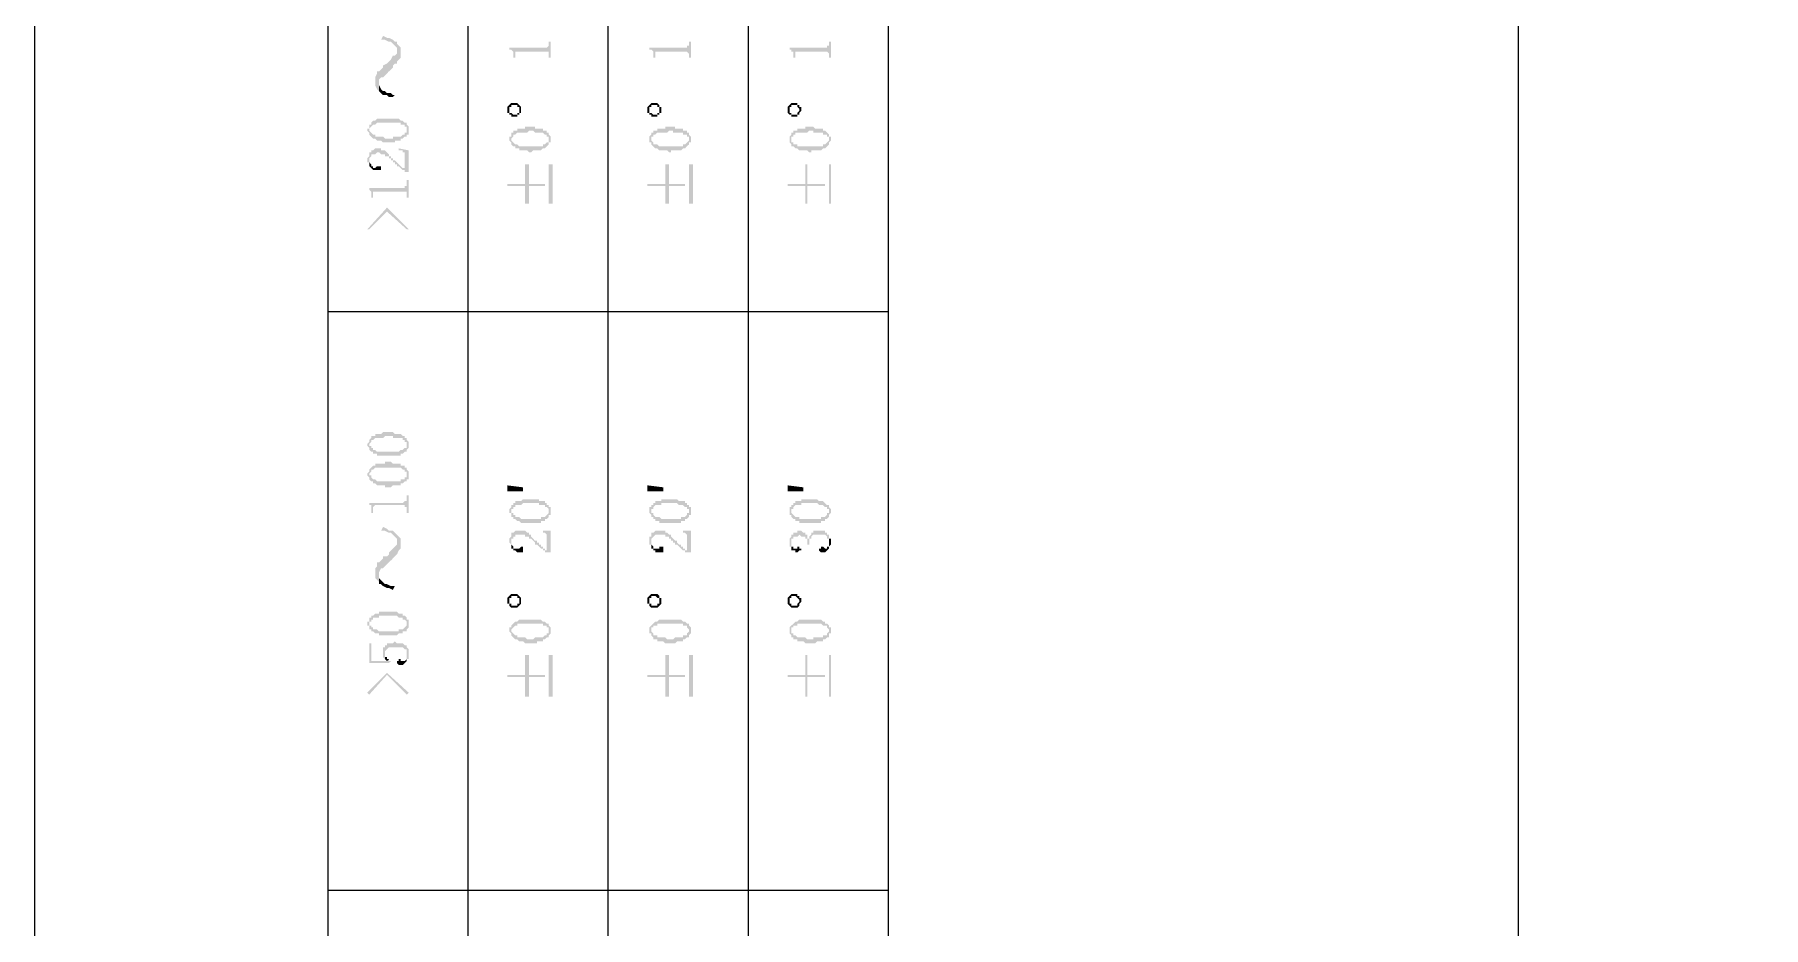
# Model space of a CAD drawing. Header units: millimetres. Extents: x 7018 to 13530, y 4187 to 5692.
# Drawn here: x 9367.76 to 9407.31, y 4781.59 to 4802 of the extents above; entities that cross this region are included whole.
import ezdxf

# ---------------------------------------------------------------- set-up
doc = ezdxf.new("R2010")
doc.units = ezdxf.units.MM

msp = doc.modelspace()

# ---------------------------------------------------------------- hatches: boundary and pattern name
at = {"transparency": 33554559}
for points in [[(9375.688, 4801.88), (9375.778, 4801.88), (9375.868, 4801.835), (9375.914, 4801.835), (9375.959, 4801.79), (9375.959, 4801.79), (9376.004, 4801.744), (9376.049, 4801.699), (9376.049, 4801.338), (9376.049, 4801.383), (9376.094, 4801.428), (9376.139, 4801.474), (9376.139, 4801.699), (9376.094, 4801.744), (9376.049, 4801.79), (9376.049, 4801.835), (9376.004, 4801.835), (9375.959, 4801.88), (9375.868, 4801.925), (9375.823, 4801.925), (9375.733, 4801.97)], [(9378.621, 4801.699), (9378.621, 4801.654), (9378.667, 4801.654), (9378.712, 4801.609), (9378.712, 4801.564), (9378.712, 4801.474), (9378.757, 4801.474), (9378.757, 4801.564), (9378.757, 4801.609), (9379.524, 4801.609), (9379.524, 4801.564), (9379.524, 4801.474), (9379.569, 4801.474), (9379.569, 4801.835), (9379.524, 4801.835), (9379.524, 4801.79), (9379.524, 4801.744), (9379.524, 4801.744), (9379.479, 4801.699), (9379.434, 4801.699)], [(9381.826, 4801.699), (9381.826, 4801.654), (9381.871, 4801.654), (9381.916, 4801.609), (9381.916, 4801.564), (9381.916, 4801.474), (9381.961, 4801.474), (9381.961, 4801.564), (9381.961, 4801.609), (9382.683, 4801.609), (9382.729, 4801.564), (9382.729, 4801.474), (9382.774, 4801.474), (9382.774, 4801.835), (9382.729, 4801.835), (9382.729, 4801.79), (9382.729, 4801.744), (9382.683, 4801.744), (9382.683, 4801.699), (9382.638, 4801.699)], [(9385.03, 4801.699), (9385.03, 4801.654), (9385.075, 4801.654), (9385.075, 4801.609), (9385.121, 4801.609), (9385.121, 4801.564), (9385.121, 4801.474), (9385.166, 4801.474), (9385.166, 4801.564), (9385.166, 4801.609), (9385.888, 4801.609), (9385.933, 4801.564), (9385.933, 4801.474), (9385.978, 4801.474), (9385.978, 4801.835), (9385.933, 4801.835), (9385.933, 4801.79), (9385.933, 4801.744), (9385.888, 4801.744), (9385.888, 4801.699), (9385.843, 4801.699)], [(9375.553, 4800.932), (9375.553, 4800.842), (9375.598, 4800.751), (9375.643, 4800.706), (9375.643, 4800.887), (9375.643, 4800.977), (9375.688, 4801.022), (9375.733, 4801.022), (9375.778, 4801.067), (9375.823, 4801.113), (9375.868, 4801.158), (9375.914, 4801.203), (9375.959, 4801.248), (9375.959, 4801.293), (9376.004, 4801.338), (9376.049, 4801.338), (9376.049, 4801.609), (9376.049, 4801.564), (9376.004, 4801.519), (9375.959, 4801.519), (9375.914, 4801.428), (9375.868, 4801.383), (9375.868, 4801.383), (9375.823, 4801.338), (9375.733, 4801.293), (9375.733, 4801.248), (9375.688, 4801.203), (9375.643, 4801.158), (9375.598, 4801.158), (9375.598, 4801.113), (9375.553, 4801.022), (9375.553, 4800.977)], [(9375.643, 4800.706), (9375.643, 4800.706), (9375.688, 4800.661), (9375.733, 4800.616), (9375.823, 4800.616), (9375.868, 4800.571), (9375.959, 4800.571), (9376.004, 4800.616), (9375.959, 4800.616), (9375.914, 4800.661), (9375.823, 4800.661), (9375.778, 4800.706), (9375.733, 4800.706), (9375.688, 4800.751), (9375.643, 4800.842), (9375.643, 4800.887)], [(9378.576, 4800.3), (9378.576, 4800.255), (9378.576, 4800.21), (9378.621, 4800.21), (9378.621, 4800.165), (9378.621, 4800.3), (9378.621, 4800.345), (9378.667, 4800.345), (9378.667, 4800.39), (9378.802, 4800.39), (9378.802, 4800.345), (9378.847, 4800.345), (9378.847, 4800.3), (9378.847, 4800.165), (9378.847, 4800.21), (9378.892, 4800.21), (9378.892, 4800.255), (9378.892, 4800.3), (9378.892, 4800.345), (9378.892, 4800.345), (9378.847, 4800.39), (9378.847, 4800.39), (9378.802, 4800.436), (9378.667, 4800.436), (9378.621, 4800.39), (9378.621, 4800.39), (9378.576, 4800.345)], [(9378.621, 4800.165), (9378.667, 4800.165), (9378.667, 4800.12), (9378.802, 4800.12), (9378.802, 4800.165), (9378.847, 4800.165), (9378.847, 4800.3), (9378.847, 4800.255), (9378.847, 4800.21), (9378.802, 4800.21), (9378.802, 4800.165), (9378.712, 4800.165), (9378.667, 4800.21), (9378.621, 4800.21), (9378.621, 4800.3), (9378.621, 4800.3)], [(9381.781, 4800.3), (9381.781, 4800.255), (9381.781, 4800.21), (9381.826, 4800.21), (9381.826, 4800.165), (9381.826, 4800.3), (9381.826, 4800.345), (9381.871, 4800.345), (9381.871, 4800.39), (9382.006, 4800.39), (9382.006, 4800.345), (9382.052, 4800.345), (9382.052, 4800.3), (9382.052, 4800.165), (9382.052, 4800.21), (9382.097, 4800.21), (9382.097, 4800.255), (9382.097, 4800.3), (9382.097, 4800.345), (9382.052, 4800.345), (9382.052, 4800.39), (9382.052, 4800.39), (9382.006, 4800.436), (9381.871, 4800.436), (9381.826, 4800.39), (9381.826, 4800.39), (9381.781, 4800.345)], [(9381.826, 4800.165), (9381.871, 4800.165), (9381.871, 4800.12), (9382.006, 4800.12), (9382.006, 4800.165), (9382.052, 4800.165), (9382.052, 4800.3), (9382.052, 4800.255), (9382.052, 4800.21), (9382.006, 4800.21), (9382.006, 4800.165), (9381.916, 4800.165), (9381.871, 4800.21), (9381.826, 4800.21), (9381.826, 4800.3), (9381.826, 4800.3)], [(9384.985, 4800.3), (9384.985, 4800.255), (9384.985, 4800.21), (9384.985, 4800.21), (9385.03, 4800.165), (9385.03, 4800.3), (9385.03, 4800.345), (9385.075, 4800.345), (9385.075, 4800.39), (9385.211, 4800.39), (9385.211, 4800.345), (9385.211, 4800.345), (9385.256, 4800.3), (9385.256, 4800.165), (9385.256, 4800.21), (9385.256, 4800.21), (9385.301, 4800.255), (9385.301, 4800.3), (9385.301, 4800.345), (9385.256, 4800.345), (9385.256, 4800.39), (9385.211, 4800.39), (9385.211, 4800.436), (9385.075, 4800.436), (9385.03, 4800.39), (9385.03, 4800.39), (9384.985, 4800.345)], [(9385.03, 4800.165), (9385.075, 4800.165), (9385.075, 4800.12), (9385.211, 4800.12), (9385.211, 4800.165), (9385.256, 4800.165), (9385.256, 4800.3), (9385.256, 4800.255), (9385.256, 4800.255), (9385.211, 4800.21), (9385.211, 4800.165), (9385.075, 4800.165), (9385.075, 4800.21), (9385.03, 4800.21), (9385.03, 4800.3), (9385.03, 4800.3)], [(9375.372, 4799.804), (9375.372, 4799.804), (9375.417, 4799.759), (9375.417, 4799.713), (9375.417, 4799.849), (9375.417, 4799.849), (9375.462, 4799.894), (9375.462, 4799.894), (9375.507, 4799.939), (9375.553, 4799.939), (9375.598, 4799.984), (9376.139, 4799.984), (9376.139, 4799.939), (9376.229, 4799.939), (9376.229, 4799.894), (9376.275, 4799.894), (9376.275, 4799.849), (9376.275, 4799.804), (9376.275, 4799.984), (9376.229, 4799.984), (9376.184, 4800.029), (9376.139, 4800.029), (9376.094, 4800.074), (9375.598, 4800.074), (9375.553, 4800.029), (9375.507, 4800.029), (9375.462, 4799.984), (9375.462, 4799.939), (9375.417, 4799.939), (9375.417, 4799.849), (9375.372, 4799.849)], [(9375.417, 4799.713), (9375.462, 4799.668), (9375.462, 4799.668), (9375.507, 4799.623), (9375.553, 4799.623), (9375.598, 4799.578), (9375.688, 4799.578), (9375.733, 4799.533), (9376.004, 4799.533), (9376.004, 4799.578), (9376.139, 4799.578), (9376.139, 4799.623), (9376.184, 4799.623), (9376.229, 4799.668), (9376.275, 4799.668), (9376.275, 4799.713), (9376.32, 4799.713), (9376.32, 4799.759), (9376.32, 4799.804), (9376.32, 4799.849), (9376.32, 4799.894), (9376.32, 4799.894), (9376.275, 4799.939), (9376.275, 4799.804), (9376.275, 4799.759), (9376.229, 4799.759), (9376.229, 4799.713), (9376.184, 4799.713), (9376.139, 4799.668), (9375.959, 4799.668), (9375.959, 4799.623), (9375.778, 4799.623), (9375.733, 4799.668), (9375.553, 4799.668), (9375.553, 4799.713), (9375.507, 4799.713), (9375.462, 4799.759), (9375.462, 4799.759), (9375.417, 4799.804), (9375.417, 4799.804)], [(9378.621, 4799.623), (9378.621, 4799.578), (9378.621, 4799.578), (9378.667, 4799.533), (9378.667, 4799.488), (9378.667, 4799.623), (9378.667, 4799.623), (9378.712, 4799.668), (9378.712, 4799.713), (9378.757, 4799.713), (9378.802, 4799.759), (9379.028, 4799.759), (9379.073, 4799.804), (9379.163, 4799.804), (9379.208, 4799.759), (9379.389, 4799.759), (9379.434, 4799.713), (9379.479, 4799.713), (9379.479, 4799.668), (9379.524, 4799.668), (9379.524, 4799.623), (9379.524, 4799.759), (9379.479, 4799.759), (9379.479, 4799.804), (9379.389, 4799.804), (9379.389, 4799.849), (9379.208, 4799.849), (9379.208, 4799.894), (9378.983, 4799.894), (9378.983, 4799.849), (9378.802, 4799.849), (9378.802, 4799.804), (9378.712, 4799.804), (9378.712, 4799.759), (9378.667, 4799.759), (9378.667, 4799.713), (9378.667, 4799.668), (9378.621, 4799.668)], [(9381.826, 4799.623), (9381.826, 4799.578), (9381.826, 4799.533), (9381.871, 4799.533), (9381.871, 4799.488), (9381.871, 4799.623), (9381.871, 4799.668), (9381.916, 4799.668), (9381.916, 4799.713), (9381.961, 4799.713), (9382.006, 4799.759), (9382.232, 4799.759), (9382.277, 4799.804), (9382.367, 4799.804), (9382.367, 4799.759), (9382.593, 4799.759), (9382.593, 4799.713), (9382.683, 4799.713), (9382.683, 4799.668), (9382.729, 4799.668), (9382.729, 4799.623), (9382.729, 4799.759), (9382.683, 4799.759), (9382.683, 4799.804), (9382.593, 4799.804), (9382.593, 4799.849), (9382.413, 4799.849), (9382.413, 4799.894), (9382.187, 4799.894), (9382.187, 4799.849), (9382.006, 4799.849), (9382.006, 4799.804), (9381.916, 4799.804), (9381.916, 4799.759), (9381.871, 4799.759), (9381.871, 4799.713), (9381.871, 4799.713), (9381.826, 4799.668)], [(9385.03, 4799.623), (9385.03, 4799.578), (9385.03, 4799.533), (9385.03, 4799.533), (9385.075, 4799.488), (9385.075, 4799.623), (9385.075, 4799.668), (9385.121, 4799.668), (9385.121, 4799.713), (9385.166, 4799.713), (9385.166, 4799.759), (9385.436, 4799.759), (9385.482, 4799.804), (9385.572, 4799.804), (9385.572, 4799.759), (9385.798, 4799.759), (9385.798, 4799.713), (9385.888, 4799.713), (9385.888, 4799.668), (9385.933, 4799.668), (9385.933, 4799.623), (9385.933, 4799.713), (9385.888, 4799.759), (9385.888, 4799.759), (9385.843, 4799.804), (9385.798, 4799.804), (9385.798, 4799.849), (9385.617, 4799.849), (9385.572, 4799.894), (9385.391, 4799.894), (9385.391, 4799.849), (9385.211, 4799.849), (9385.211, 4799.804), (9385.121, 4799.804), (9385.121, 4799.759), (9385.075, 4799.759), (9385.075, 4799.713), (9385.075, 4799.713), (9385.03, 4799.668)], [(9375.372, 4799.127), (9375.372, 4799.082), (9375.417, 4799.082), (9375.417, 4798.991), (9375.417, 4799.127), (9375.417, 4799.172), (9375.417, 4799.172), (9375.462, 4799.217), (9375.462, 4799.262), (9375.553, 4799.262), (9375.598, 4799.307), (9375.643, 4799.307), (9375.688, 4799.262), (9375.778, 4799.262), (9375.778, 4799.217), (9375.868, 4799.217), (9375.868, 4799.172), (9375.914, 4799.172), (9375.914, 4799.127), (9375.959, 4799.127), (9375.959, 4799.082), (9376.004, 4799.082), (9376.004, 4799.036), (9376.049, 4799.036), (9376.049, 4798.991), (9376.094, 4798.991), (9376.139, 4798.946), (9376.139, 4798.946), (9376.184, 4798.901), (9376.229, 4798.901), (9376.229, 4798.856), (9376.229, 4798.946), (9376.184, 4798.946), (9376.139, 4798.991), (9376.139, 4798.991), (9376.094, 4799.036), (9376.094, 4799.036), (9376.049, 4799.082), (9376.049, 4799.082), (9376.004, 4799.127), (9375.959, 4799.127), (9375.959, 4799.172), (9375.914, 4799.172), (9375.914, 4799.217), (9375.868, 4799.217), (9375.868, 4799.262), (9375.868, 4799.262), (9375.823, 4799.307), (9375.823, 4799.307), (9375.778, 4799.352), (9375.688, 4799.352), (9375.688, 4799.397), (9375.553, 4799.397), (9375.507, 4799.352), (9375.462, 4799.352), (9375.462, 4799.307), (9375.417, 4799.307), (9375.417, 4799.262), (9375.417, 4799.217), (9375.417, 4799.217), (9375.372, 4799.172)], [(9376.094, 4799.397), (9376.094, 4799.352), (9376.184, 4799.352), (9376.184, 4799.307), (9376.229, 4799.307), (9376.229, 4799.262), (9376.229, 4798.856), (9376.32, 4798.856), (9376.32, 4799.352)], [(9378.667, 4799.488), (9378.712, 4799.443), (9378.757, 4799.443), (9378.757, 4799.397), (9378.847, 4799.397), (9378.847, 4799.352), (9379.028, 4799.352), (9379.073, 4799.307), (9379.118, 4799.307), (9379.163, 4799.352), (9379.344, 4799.352), (9379.389, 4799.397), (9379.434, 4799.397), (9379.479, 4799.443), (9379.479, 4799.443), (9379.524, 4799.488), (9379.524, 4799.533), (9379.569, 4799.533), (9379.569, 4799.578), (9379.569, 4799.623), (9379.569, 4799.668), (9379.569, 4799.668), (9379.524, 4799.713), (9379.524, 4799.578), (9379.524, 4799.533), (9379.479, 4799.533), (9379.434, 4799.488), (9379.389, 4799.488), (9379.389, 4799.443), (9378.847, 4799.443), (9378.802, 4799.488), (9378.757, 4799.488), (9378.712, 4799.533), (9378.712, 4799.533), (9378.667, 4799.578), (9378.667, 4799.623)], [(9381.871, 4799.488), (9381.916, 4799.443), (9381.916, 4799.443), (9381.961, 4799.397), (9382.006, 4799.397), (9382.052, 4799.352), (9382.232, 4799.352), (9382.277, 4799.307), (9382.322, 4799.307), (9382.322, 4799.352), (9382.548, 4799.352), (9382.593, 4799.397), (9382.638, 4799.397), (9382.683, 4799.443), (9382.683, 4799.443), (9382.729, 4799.488), (9382.729, 4799.533), (9382.774, 4799.533), (9382.774, 4799.578), (9382.774, 4799.623), (9382.774, 4799.668), (9382.774, 4799.668), (9382.729, 4799.713), (9382.729, 4799.578), (9382.729, 4799.578), (9382.683, 4799.533), (9382.683, 4799.533), (9382.638, 4799.488), (9382.593, 4799.488), (9382.593, 4799.443), (9382.052, 4799.443), (9382.006, 4799.488), (9381.916, 4799.488), (9381.916, 4799.533), (9381.916, 4799.533), (9381.871, 4799.578), (9381.871, 4799.623)], [(9385.075, 4799.488), (9385.075, 4799.443), (9385.121, 4799.443), (9385.166, 4799.397), (9385.211, 4799.397), (9385.256, 4799.352), (9385.436, 4799.352), (9385.482, 4799.307), (9385.527, 4799.307), (9385.527, 4799.352), (9385.752, 4799.352), (9385.798, 4799.397), (9385.843, 4799.397), (9385.888, 4799.443), (9385.888, 4799.443), (9385.933, 4799.488), (9385.933, 4799.533), (9385.933, 4799.533), (9385.978, 4799.578), (9385.978, 4799.623), (9385.978, 4799.668), (9385.933, 4799.668), (9385.933, 4799.713), (9385.933, 4799.578), (9385.933, 4799.578), (9385.888, 4799.533), (9385.888, 4799.533), (9385.843, 4799.488), (9385.798, 4799.488), (9385.798, 4799.443), (9385.211, 4799.443), (9385.211, 4799.488), (9385.121, 4799.488), (9385.121, 4799.533), (9385.075, 4799.533), (9385.075, 4799.578), (9385.075, 4799.623)], [(9375.417, 4798.991), (9375.417, 4798.991), (9375.462, 4798.946), (9375.462, 4798.946), (9375.507, 4798.901), (9375.688, 4798.901), (9375.688, 4798.991), (9375.598, 4798.991), (9375.553, 4798.946), (9375.507, 4798.946), (9375.507, 4798.991), (9375.462, 4798.991), (9375.462, 4799.036), (9375.462, 4799.036), (9375.417, 4799.082), (9375.417, 4799.127)], [(9378.576, 4798.585), (9378.576, 4798.54), (9378.983, 4798.54), (9378.983, 4798.134), (9379.073, 4798.134), (9379.073, 4798.54), (9379.434, 4798.54), (9379.434, 4798.585), (9379.073, 4798.585), (9379.073, 4799.036), (9378.983, 4799.036), (9378.983, 4798.585)], [(9379.614, 4798.134), (9379.614, 4799.036), (9379.524, 4799.036), (9379.524, 4798.134)], [(9381.781, 4798.585), (9381.781, 4798.54), (9382.187, 4798.54), (9382.187, 4798.134), (9382.277, 4798.134), (9382.277, 4798.54), (9382.638, 4798.54), (9382.638, 4798.585), (9382.277, 4798.585), (9382.277, 4799.036), (9382.187, 4799.036), (9382.187, 4798.585)], [(9382.819, 4798.134), (9382.819, 4799.036), (9382.729, 4799.036), (9382.729, 4798.134)], [(9384.985, 4798.585), (9384.985, 4798.54), (9385.391, 4798.54), (9385.391, 4798.134), (9385.436, 4798.134), (9385.436, 4798.54), (9385.843, 4798.54), (9385.843, 4798.585), (9385.436, 4798.585), (9385.436, 4799.036), (9385.391, 4799.036), (9385.391, 4798.585)], [(9385.978, 4798.134), (9385.978, 4799.036), (9385.933, 4799.036), (9385.933, 4798.134)], [(9375.372, 4798.495), (9375.417, 4798.495), (9375.417, 4798.45), (9375.417, 4798.45), (9375.462, 4798.405), (9375.462, 4798.359), (9375.462, 4798.269), (9375.507, 4798.269), (9375.507, 4798.405), (9376.275, 4798.405), (9376.275, 4798.359), (9376.275, 4798.269), (9376.32, 4798.269), (9376.32, 4798.675), (9376.275, 4798.675), (9376.275, 4798.585), (9376.275, 4798.54), (9376.229, 4798.54), (9376.229, 4798.495), (9376.184, 4798.495)], [(9375.372, 4797.547), (9375.417, 4797.547), (9375.823, 4797.953), (9376.275, 4797.547), (9376.32, 4797.547), (9375.823, 4798.044)], [(9375.372, 4792.642), (9375.372, 4792.597), (9375.372, 4792.597), (9375.417, 4792.552), (9375.417, 4792.506), (9375.417, 4792.642), (9375.417, 4792.642), (9375.462, 4792.687), (9375.462, 4792.732), (9375.507, 4792.732), (9375.553, 4792.777), (9375.733, 4792.777), (9375.778, 4792.822), (9375.959, 4792.822), (9375.959, 4792.777), (9376.184, 4792.777), (9376.184, 4792.732), (9376.229, 4792.732), (9376.229, 4792.687), (9376.275, 4792.687), (9376.275, 4792.642), (9376.275, 4792.777), (9376.229, 4792.777), (9376.229, 4792.822), (9376.184, 4792.822), (9376.139, 4792.868), (9376.004, 4792.868), (9375.959, 4792.913), (9375.733, 4792.913), (9375.688, 4792.868), (9375.553, 4792.868), (9375.553, 4792.822), (9375.462, 4792.822), (9375.462, 4792.777), (9375.462, 4792.777), (9375.417, 4792.732), (9375.417, 4792.687), (9375.417, 4792.687)], [(9375.417, 4792.506), (9375.462, 4792.461), (9375.507, 4792.461), (9375.507, 4792.416), (9375.598, 4792.416), (9375.598, 4792.371), (9376.139, 4792.371), (9376.139, 4792.416), (9376.184, 4792.416), (9376.229, 4792.461), (9376.275, 4792.461), (9376.275, 4792.506), (9376.275, 4792.506), (9376.32, 4792.552), (9376.32, 4792.597), (9376.32, 4792.642), (9376.32, 4792.687), (9376.32, 4792.687), (9376.275, 4792.732), (9376.275, 4792.597), (9376.275, 4792.552), (9376.229, 4792.552), (9376.184, 4792.506), (9376.139, 4792.506), (9376.094, 4792.461), (9375.598, 4792.461), (9375.553, 4792.506), (9375.507, 4792.506), (9375.507, 4792.552), (9375.462, 4792.552), (9375.462, 4792.597), (9375.417, 4792.597), (9375.417, 4792.642)], [(9375.372, 4791.965), (9375.372, 4791.92), (9375.372, 4791.92), (9375.417, 4791.875), (9375.417, 4791.829), (9375.417, 4791.965), (9375.417, 4791.965), (9375.462, 4792.01), (9375.462, 4792.055), (9375.507, 4792.055), (9375.553, 4792.1), (9376.139, 4792.1), (9376.184, 4792.055), (9376.229, 4792.055), (9376.229, 4792.01), (9376.275, 4792.01), (9376.275, 4791.965), (9376.275, 4792.1), (9376.229, 4792.1), (9376.229, 4792.145), (9376.139, 4792.145), (9376.139, 4792.191), (9375.959, 4792.191), (9375.914, 4792.236), (9375.778, 4792.236), (9375.778, 4792.191), (9375.553, 4792.191), (9375.553, 4792.145), (9375.507, 4792.145), (9375.462, 4792.1), (9375.462, 4792.1), (9375.417, 4792.055), (9375.417, 4792.01), (9375.417, 4792.01)], [(9375.417, 4791.829), (9375.462, 4791.784), (9375.507, 4791.784), (9375.507, 4791.739), (9375.553, 4791.739), (9375.598, 4791.694), (9375.778, 4791.694), (9375.778, 4791.649), (9375.914, 4791.649), (9375.959, 4791.694), (9376.139, 4791.694), (9376.139, 4791.739), (9376.184, 4791.739), (9376.229, 4791.784), (9376.275, 4791.784), (9376.275, 4791.829), (9376.32, 4791.829), (9376.32, 4791.875), (9376.32, 4791.965), (9376.32, 4792.01), (9376.32, 4792.01), (9376.275, 4792.055), (9376.275, 4791.92), (9376.275, 4791.875), (9376.229, 4791.875), (9376.229, 4791.829), (9376.139, 4791.829), (9376.139, 4791.784), (9375.598, 4791.784), (9375.553, 4791.829), (9375.507, 4791.829), (9375.462, 4791.875), (9375.462, 4791.92), (9375.417, 4791.92), (9375.417, 4791.965)], [(9375.372, 4791.288), (9375.417, 4791.288), (9375.417, 4791.243), (9375.462, 4791.243), (9375.462, 4791.198), (9375.462, 4791.062), (9375.507, 4791.062), (9375.507, 4791.198), (9375.507, 4791.198), (9375.553, 4791.243), (9376.229, 4791.243), (9376.229, 4791.198), (9376.275, 4791.198), (9376.275, 4791.062), (9376.32, 4791.062), (9376.32, 4791.468), (9376.275, 4791.468), (9376.275, 4791.378), (9376.275, 4791.333), (9376.229, 4791.333), (9376.184, 4791.288)], [(9378.576, 4791.694), (9378.937, 4791.649), (9378.937, 4791.559), (9378.576, 4791.559)], [(9381.781, 4791.694), (9382.142, 4791.649), (9382.142, 4791.559), (9381.781, 4791.559)], [(9384.985, 4791.694), (9385.346, 4791.649), (9385.346, 4791.559), (9384.985, 4791.559)], [(9378.621, 4791.107), (9378.621, 4791.062), (9378.667, 4791.062), (9378.667, 4791.017), (9378.667, 4790.972), (9378.667, 4791.107), (9378.667, 4791.152), (9378.712, 4791.152), (9378.712, 4791.198), (9378.757, 4791.198), (9378.757, 4791.243), (9378.892, 4791.243), (9378.937, 4791.288), (9379.298, 4791.288), (9379.298, 4791.243), (9379.434, 4791.243), (9379.434, 4791.198), (9379.479, 4791.198), (9379.524, 4791.152), (9379.524, 4791.107), (9379.524, 4791.243), (9379.479, 4791.243), (9379.479, 4791.288), (9379.434, 4791.288), (9379.434, 4791.333), (9379.298, 4791.333), (9379.298, 4791.378), (9378.937, 4791.378), (9378.892, 4791.333), (9378.757, 4791.333), (9378.757, 4791.288), (9378.712, 4791.288), (9378.712, 4791.243), (9378.667, 4791.243), (9378.667, 4791.198), (9378.667, 4791.198), (9378.621, 4791.152)], [(9378.667, 4790.972), (9378.712, 4790.972), (9378.712, 4790.927), (9378.757, 4790.927), (9378.802, 4790.882), (9378.847, 4790.882), (9378.892, 4790.837), (9379.344, 4790.837), (9379.344, 4790.882), (9379.434, 4790.882), (9379.434, 4790.927), (9379.479, 4790.927), (9379.524, 4790.972), (9379.524, 4791.017), (9379.569, 4791.017), (9379.569, 4791.062), (9379.569, 4791.107), (9379.569, 4791.152), (9379.569, 4791.198), (9379.524, 4791.198), (9379.524, 4791.243), (9379.524, 4791.062), (9379.524, 4791.062), (9379.479, 4791.017), (9379.479, 4791.017), (9379.434, 4790.972), (9379.344, 4790.972), (9379.344, 4790.927), (9378.892, 4790.927), (9378.847, 4790.972), (9378.757, 4790.972), (9378.757, 4791.017), (9378.712, 4791.017), (9378.712, 4791.062), (9378.667, 4791.062), (9378.667, 4791.107)], [(9381.826, 4791.107), (9381.826, 4791.062), (9381.826, 4791.062), (9381.871, 4791.017), (9381.871, 4790.972), (9381.871, 4791.107), (9381.871, 4791.152), (9381.916, 4791.152), (9381.916, 4791.198), (9381.916, 4791.198), (9381.961, 4791.243), (9382.097, 4791.243), (9382.097, 4791.288), (9382.458, 4791.288), (9382.503, 4791.243), (9382.593, 4791.243), (9382.638, 4791.198), (9382.683, 4791.198), (9382.683, 4791.152), (9382.729, 4791.152), (9382.729, 4791.107), (9382.729, 4791.243), (9382.683, 4791.243), (9382.683, 4791.288), (9382.638, 4791.288), (9382.638, 4791.333), (9382.503, 4791.333), (9382.458, 4791.378), (9382.097, 4791.378), (9382.097, 4791.333), (9381.961, 4791.333), (9381.961, 4791.288), (9381.916, 4791.288), (9381.916, 4791.243), (9381.871, 4791.243), (9381.871, 4791.198), (9381.826, 4791.198)], [(9381.871, 4790.972), (9381.916, 4790.972), (9381.916, 4790.927), (9381.961, 4790.927), (9381.961, 4790.882), (9382.052, 4790.882), (9382.052, 4790.837), (9382.548, 4790.837), (9382.548, 4790.882), (9382.638, 4790.882), (9382.638, 4790.927), (9382.683, 4790.927), (9382.729, 4790.972), (9382.729, 4791.017), (9382.774, 4791.017), (9382.774, 4791.062), (9382.774, 4791.107), (9382.774, 4791.152), (9382.774, 4791.198), (9382.729, 4791.198), (9382.729, 4791.243), (9382.729, 4791.062), (9382.683, 4791.062), (9382.683, 4791.017), (9382.683, 4791.017), (9382.638, 4790.972), (9382.548, 4790.972), (9382.548, 4790.927), (9382.097, 4790.927), (9382.052, 4790.972), (9381.961, 4790.972), (9381.916, 4791.017), (9381.916, 4791.062), (9381.871, 4791.062), (9381.871, 4791.107)], [(9385.03, 4791.107), (9385.03, 4791.062), (9385.03, 4791.017), (9385.075, 4791.017), (9385.075, 4790.972), (9385.075, 4791.107), (9385.075, 4791.152), (9385.121, 4791.152), (9385.121, 4791.198), (9385.121, 4791.198), (9385.166, 4791.243), (9385.301, 4791.243), (9385.301, 4791.288), (9385.662, 4791.288), (9385.707, 4791.243), (9385.798, 4791.243), (9385.843, 4791.198), (9385.888, 4791.198), (9385.888, 4791.152), (9385.933, 4791.152), (9385.933, 4791.107), (9385.933, 4791.243), (9385.888, 4791.243), (9385.843, 4791.288), (9385.843, 4791.288), (9385.798, 4791.333), (9385.707, 4791.333), (9385.662, 4791.378), (9385.301, 4791.378), (9385.301, 4791.333), (9385.166, 4791.333), (9385.166, 4791.288), (9385.121, 4791.288), (9385.121, 4791.243), (9385.075, 4791.243), (9385.075, 4791.198), (9385.03, 4791.198)], [(9385.075, 4790.972), (9385.075, 4790.972), (9385.121, 4790.927), (9385.166, 4790.927), (9385.166, 4790.882), (9385.256, 4790.882), (9385.256, 4790.837), (9385.752, 4790.837), (9385.752, 4790.882), (9385.843, 4790.882), (9385.843, 4790.927), (9385.888, 4790.927), (9385.933, 4790.972), (9385.933, 4791.017), (9385.933, 4791.017), (9385.978, 4791.062), (9385.978, 4791.107), (9385.978, 4791.152), (9385.978, 4791.152), (9385.933, 4791.198), (9385.933, 4791.243), (9385.933, 4791.062), (9385.888, 4791.062), (9385.888, 4791.017), (9385.888, 4791.017), (9385.843, 4790.972), (9385.752, 4790.972), (9385.752, 4790.927), (9385.256, 4790.927), (9385.256, 4790.972), (9385.166, 4790.972), (9385.121, 4791.017), (9385.121, 4791.017), (9385.075, 4791.062), (9385.075, 4791.107)], [(9375.688, 4790.656), (9375.778, 4790.656), (9375.868, 4790.611), (9375.914, 4790.611), (9375.959, 4790.566), (9375.959, 4790.566), (9376.004, 4790.521), (9376.049, 4790.476), (9376.049, 4790.114), (9376.049, 4790.114), (9376.094, 4790.205), (9376.139, 4790.25), (9376.139, 4790.476), (9376.094, 4790.521), (9376.049, 4790.566), (9376.049, 4790.566), (9376.004, 4790.611), (9375.959, 4790.656), (9375.868, 4790.656), (9375.823, 4790.701), (9375.733, 4790.746)], [(9375.553, 4789.708), (9375.553, 4789.573), (9375.598, 4789.528), (9375.643, 4789.483), (9375.643, 4789.663), (9375.643, 4789.708), (9375.688, 4789.799), (9375.733, 4789.799), (9375.778, 4789.844), (9375.823, 4789.889), (9375.868, 4789.934), (9375.914, 4789.979), (9375.959, 4790.024), (9375.959, 4790.024), (9376.004, 4790.069), (9376.049, 4790.114), (9376.049, 4790.385), (9376.049, 4790.34), (9376.004, 4790.295), (9375.959, 4790.25), (9375.914, 4790.205), (9375.868, 4790.16), (9375.868, 4790.114), (9375.823, 4790.069), (9375.733, 4790.069), (9375.733, 4790.024), (9375.688, 4789.979), (9375.643, 4789.934), (9375.598, 4789.934), (9375.598, 4789.844), (9375.553, 4789.799), (9375.553, 4789.753)], [(9378.621, 4790.43), (9378.621, 4790.385), (9378.621, 4790.385), (9378.667, 4790.34), (9378.667, 4790.295), (9378.667, 4790.43), (9378.667, 4790.476), (9378.712, 4790.476), (9378.712, 4790.521), (9378.757, 4790.521), (9378.757, 4790.566), (9378.983, 4790.566), (9378.983, 4790.521), (9379.073, 4790.521), (9379.073, 4790.476), (9379.118, 4790.476), (9379.163, 4790.43), (9379.163, 4790.43), (9379.208, 4790.385), (9379.208, 4790.34), (9379.253, 4790.34), (9379.298, 4790.295), (9379.298, 4790.295), (9379.344, 4790.25), (9379.389, 4790.25), (9379.389, 4790.205), (9379.434, 4790.205), (9379.434, 4790.16), (9379.479, 4790.16), (9379.479, 4790.205), (9379.434, 4790.205), (9379.434, 4790.25), (9379.389, 4790.25), (9379.389, 4790.295), (9379.344, 4790.295), (9379.344, 4790.34), (9379.298, 4790.34), (9379.298, 4790.385), (9379.253, 4790.385), (9379.253, 4790.43), (9379.208, 4790.43), (9379.163, 4790.476), (9379.163, 4790.476), (9379.118, 4790.521), (9379.118, 4790.566), (9379.073, 4790.566), (9379.073, 4790.611), (9379.028, 4790.611), (9378.983, 4790.656), (9378.757, 4790.656), (9378.712, 4790.611), (9378.667, 4790.611), (9378.667, 4790.566), (9378.667, 4790.521), (9378.667, 4790.521), (9378.621, 4790.476)], [(9378.667, 4790.295), (9378.667, 4790.25), (9378.712, 4790.25), (9378.712, 4790.205), (9378.757, 4790.205), (9378.802, 4790.16), (9378.937, 4790.16), (9378.937, 4790.25), (9378.937, 4790.295), (9378.892, 4790.295), (9378.847, 4790.25), (9378.712, 4790.25), (9378.712, 4790.295), (9378.712, 4790.295), (9378.667, 4790.34), (9378.667, 4790.385), (9378.667, 4790.385)], [(9379.344, 4790.656), (9379.389, 4790.656), (9379.389, 4790.611), (9379.434, 4790.611), (9379.479, 4790.566), (9379.479, 4790.16), (9379.569, 4790.16), (9379.569, 4790.656)], [(9381.826, 4790.43), (9381.826, 4790.385), (9381.826, 4790.34), (9381.871, 4790.34), (9381.871, 4790.295), (9381.871, 4790.43), (9381.871, 4790.476), (9381.871, 4790.476), (9381.916, 4790.521), (9381.916, 4790.521), (9381.961, 4790.566), (9382.187, 4790.566), (9382.187, 4790.521), (9382.277, 4790.521), (9382.277, 4790.476), (9382.322, 4790.476), (9382.322, 4790.43), (9382.367, 4790.43), (9382.367, 4790.385), (9382.413, 4790.385), (9382.413, 4790.34), (9382.458, 4790.34), (9382.503, 4790.295), (9382.503, 4790.295), (9382.548, 4790.25), (9382.548, 4790.25), (9382.593, 4790.205), (9382.638, 4790.205), (9382.638, 4790.16), (9382.683, 4790.16), (9382.683, 4790.205), (9382.638, 4790.205), (9382.638, 4790.25), (9382.593, 4790.25), (9382.593, 4790.295), (9382.548, 4790.295), (9382.548, 4790.34), (9382.503, 4790.34), (9382.458, 4790.385), (9382.458, 4790.43), (9382.413, 4790.43), (9382.367, 4790.476), (9382.367, 4790.476), (9382.322, 4790.521), (9382.322, 4790.566), (9382.277, 4790.566), (9382.232, 4790.611), (9382.187, 4790.611), (9382.187, 4790.656), (9381.961, 4790.656), (9381.916, 4790.611), (9381.871, 4790.611), (9381.871, 4790.566), (9381.871, 4790.521), (9381.826, 4790.521)], [(9381.871, 4790.295), (9381.871, 4790.25), (9381.916, 4790.25), (9381.916, 4790.205), (9381.961, 4790.205), (9381.961, 4790.16), (9382.142, 4790.16), (9382.142, 4790.25), (9382.142, 4790.295), (9382.052, 4790.295), (9382.052, 4790.25), (9381.916, 4790.25), (9381.916, 4790.295), (9381.916, 4790.295), (9381.871, 4790.34), (9381.871, 4790.385), (9381.871, 4790.385)], [(9382.548, 4790.656), (9382.593, 4790.656), (9382.593, 4790.611), (9382.638, 4790.611), (9382.683, 4790.566), (9382.683, 4790.16), (9382.774, 4790.16), (9382.774, 4790.656)], [(9385.03, 4790.385), (9385.03, 4790.295), (9385.075, 4790.295), (9385.075, 4790.385), (9385.075, 4790.43), (9385.075, 4790.476), (9385.121, 4790.476), (9385.121, 4790.521), (9385.211, 4790.521), (9385.256, 4790.566), (9385.301, 4790.521), (9385.391, 4790.521), (9385.391, 4790.476), (9385.436, 4790.476), (9385.436, 4790.43), (9385.436, 4790.385), (9385.436, 4790.34), (9385.482, 4790.34), (9385.482, 4790.385), (9385.482, 4790.476), (9385.527, 4790.476), (9385.527, 4790.521), (9385.527, 4790.521), (9385.572, 4790.566), (9385.843, 4790.566), (9385.888, 4790.521), (9385.888, 4790.476), (9385.933, 4790.476), (9385.933, 4790.43), (9385.933, 4790.385), (9385.933, 4790.566), (9385.888, 4790.566), (9385.888, 4790.611), (9385.843, 4790.611), (9385.843, 4790.656), (9385.572, 4790.656), (9385.572, 4790.611), (9385.527, 4790.611), (9385.527, 4790.566), (9385.527, 4790.566), (9385.482, 4790.521), (9385.482, 4790.476), (9385.436, 4790.476), (9385.436, 4790.566), (9385.391, 4790.566), (9385.391, 4790.611), (9385.346, 4790.611), (9385.301, 4790.656), (9385.211, 4790.656), (9385.211, 4790.611), (9385.121, 4790.611), (9385.121, 4790.566), (9385.075, 4790.566), (9385.075, 4790.521), (9385.075, 4790.521), (9385.03, 4790.476), (9385.03, 4790.43)], [(9385.075, 4790.295), (9385.075, 4790.25), (9385.075, 4790.205), (9385.166, 4790.205), (9385.166, 4790.16), (9385.211, 4790.16), (9385.256, 4790.205), (9385.301, 4790.205), (9385.301, 4790.25), (9385.256, 4790.25), (9385.256, 4790.295), (9385.211, 4790.295), (9385.211, 4790.25), (9385.121, 4790.25), (9385.121, 4790.295), (9385.075, 4790.295), (9385.075, 4790.34), (9385.075, 4790.385)], [(9385.707, 4790.205), (9385.707, 4790.205), (9385.752, 4790.16), (9385.843, 4790.16), (9385.888, 4790.205), (9385.888, 4790.205), (9385.933, 4790.25), (9385.933, 4790.295), (9385.933, 4790.295), (9385.978, 4790.34), (9385.978, 4790.385), (9385.978, 4790.43), (9385.978, 4790.476), (9385.933, 4790.476), (9385.933, 4790.521), (9385.933, 4790.385), (9385.933, 4790.34), (9385.933, 4790.295), (9385.888, 4790.295), (9385.888, 4790.25), (9385.843, 4790.25), (9385.798, 4790.295), (9385.752, 4790.295), (9385.752, 4790.25), (9385.707, 4790.25)], [(9375.643, 4789.483), (9375.643, 4789.437), (9375.688, 4789.437), (9375.733, 4789.392), (9375.823, 4789.347), (9375.868, 4789.347), (9375.959, 4789.302), (9376.004, 4789.392), (9375.914, 4789.392), (9375.823, 4789.437), (9375.778, 4789.437), (9375.733, 4789.483), (9375.733, 4789.483), (9375.688, 4789.528), (9375.643, 4789.573), (9375.643, 4789.663)], [(9378.576, 4789.076), (9378.576, 4788.986), (9378.621, 4788.986), (9378.621, 4788.941), (9378.621, 4789.122), (9378.667, 4789.122), (9378.667, 4789.167), (9378.802, 4789.167), (9378.802, 4789.122), (9378.847, 4789.122), (9378.847, 4789.076), (9378.847, 4788.941), (9378.847, 4788.941), (9378.892, 4788.986), (9378.892, 4789.031), (9378.892, 4789.122), (9378.892, 4789.122), (9378.847, 4789.167), (9378.847, 4789.167), (9378.802, 4789.212), (9378.667, 4789.212), (9378.621, 4789.167), (9378.621, 4789.167), (9378.576, 4789.122)], [(9381.781, 4789.076), (9381.781, 4788.986), (9381.826, 4788.986), (9381.826, 4788.941), (9381.826, 4789.122), (9381.871, 4789.122), (9381.871, 4789.167), (9381.961, 4789.167), (9382.006, 4789.122), (9382.052, 4789.122), (9382.052, 4789.076), (9382.052, 4788.941), (9382.052, 4788.941), (9382.097, 4788.986), (9382.097, 4789.031), (9382.097, 4789.122), (9382.052, 4789.122), (9382.052, 4789.167), (9382.052, 4789.167), (9382.006, 4789.212), (9381.871, 4789.212), (9381.826, 4789.167), (9381.826, 4789.167), (9381.781, 4789.122)], [(9384.985, 4789.076), (9384.985, 4788.986), (9384.985, 4788.986), (9385.03, 4788.941), (9385.03, 4789.122), (9385.075, 4789.122), (9385.075, 4789.167), (9385.166, 4789.167), (9385.211, 4789.122), (9385.211, 4789.122), (9385.256, 4789.076), (9385.256, 4788.941), (9385.256, 4788.986), (9385.301, 4789.031), (9385.301, 4789.122), (9385.256, 4789.122), (9385.256, 4789.167), (9385.211, 4789.167), (9385.211, 4789.212), (9385.075, 4789.212), (9385.03, 4789.167), (9385.03, 4789.167), (9384.985, 4789.122)], [(9375.372, 4788.535), (9375.372, 4788.49), (9375.417, 4788.49), (9375.417, 4788.445), (9375.417, 4788.399), (9375.417, 4788.535), (9375.417, 4788.58), (9375.462, 4788.58), (9375.462, 4788.625), (9375.507, 4788.625), (9375.507, 4788.67), (9375.643, 4788.67), (9375.643, 4788.715), (9376.049, 4788.715), (9376.094, 4788.67), (9376.184, 4788.67), (9376.184, 4788.625), (9376.229, 4788.625), (9376.275, 4788.58), (9376.275, 4788.535), (9376.275, 4788.67), (9376.275, 4788.67), (9376.229, 4788.715), (9376.184, 4788.715), (9376.184, 4788.76), (9376.094, 4788.76), (9376.049, 4788.806), (9375.643, 4788.806), (9375.643, 4788.76), (9375.553, 4788.76), (9375.507, 4788.715), (9375.462, 4788.715), (9375.462, 4788.67), (9375.417, 4788.67), (9375.417, 4788.625), (9375.417, 4788.58), (9375.372, 4788.58)], [(9378.621, 4788.941), (9378.621, 4788.941), (9378.667, 4788.896), (9378.802, 4788.896), (9378.847, 4788.941), (9378.847, 4789.076), (9378.847, 4789.031), (9378.847, 4788.986), (9378.802, 4788.986), (9378.802, 4788.941), (9378.667, 4788.941), (9378.667, 4788.986), (9378.621, 4788.986), (9378.621, 4789.031), (9378.621, 4789.031)], [(9381.826, 4788.941), (9381.826, 4788.941), (9381.871, 4788.896), (9382.006, 4788.896), (9382.052, 4788.941), (9382.052, 4789.076), (9382.052, 4789.031), (9382.052, 4788.986), (9382.006, 4788.986), (9382.006, 4788.941), (9381.871, 4788.941), (9381.871, 4788.986), (9381.826, 4788.986), (9381.826, 4789.031), (9381.826, 4789.031)], [(9385.03, 4788.941), (9385.03, 4788.941), (9385.075, 4788.896), (9385.211, 4788.896), (9385.256, 4788.941), (9385.256, 4789.076), (9385.256, 4789.031), (9385.256, 4789.031), (9385.211, 4788.986), (9385.211, 4788.941), (9385.075, 4788.941), (9385.075, 4788.986), (9385.03, 4788.986), (9385.03, 4789.031), (9385.03, 4789.031)], [(9375.417, 4788.399), (9375.462, 4788.399), (9375.462, 4788.354), (9375.507, 4788.354), (9375.553, 4788.309), (9375.643, 4788.309), (9375.643, 4788.264), (9376.049, 4788.264), (9376.094, 4788.309), (9376.184, 4788.309), (9376.184, 4788.354), (9376.275, 4788.354), (9376.275, 4788.399), (9376.275, 4788.399), (9376.32, 4788.445), (9376.32, 4788.49), (9376.32, 4788.535), (9376.32, 4788.58), (9376.32, 4788.625), (9376.275, 4788.625), (9376.275, 4788.67), (9376.275, 4788.535), (9376.275, 4788.49), (9376.275, 4788.49), (9376.229, 4788.445), (9376.229, 4788.445), (9376.184, 4788.399), (9376.094, 4788.399), (9376.094, 4788.354), (9375.643, 4788.354), (9375.598, 4788.399), (9375.507, 4788.399), (9375.507, 4788.445), (9375.462, 4788.445), (9375.462, 4788.49), (9375.417, 4788.49), (9375.417, 4788.535)], [(9378.621, 4788.354), (9378.621, 4788.354), (9378.667, 4788.309), (9378.667, 4788.264), (9378.667, 4788.399), (9378.667, 4788.399), (9378.712, 4788.445), (9378.712, 4788.445), (9378.757, 4788.49), (9378.802, 4788.49), (9378.802, 4788.535), (9379.389, 4788.535), (9379.389, 4788.49), (9379.479, 4788.49), (9379.479, 4788.445), (9379.524, 4788.445), (9379.524, 4788.399), (9379.524, 4788.354), (9379.524, 4788.535), (9379.479, 4788.535), (9379.434, 4788.58), (9379.389, 4788.58), (9379.344, 4788.625), (9378.847, 4788.625), (9378.802, 4788.58), (9378.757, 4788.58), (9378.712, 4788.535), (9378.712, 4788.535), (9378.667, 4788.49), (9378.667, 4788.445), (9378.621, 4788.445), (9378.621, 4788.399)], [(9378.667, 4788.264), (9378.712, 4788.219), (9378.712, 4788.219), (9378.757, 4788.174), (9378.802, 4788.174), (9378.847, 4788.129), (9378.937, 4788.129), (9378.983, 4788.084), (9379.253, 4788.084), (9379.253, 4788.129), (9379.389, 4788.129), (9379.389, 4788.174), (9379.434, 4788.174), (9379.479, 4788.219), (9379.524, 4788.219), (9379.524, 4788.264), (9379.524, 4788.264), (9379.569, 4788.309), (9379.569, 4788.354), (9379.569, 4788.399), (9379.569, 4788.445), (9379.569, 4788.445), (9379.524, 4788.49), (9379.524, 4788.354), (9379.524, 4788.309), (9379.479, 4788.309), (9379.479, 4788.264), (9379.434, 4788.264), (9379.389, 4788.219), (9379.208, 4788.219), (9379.163, 4788.174), (9379.028, 4788.174), (9378.983, 4788.219), (9378.802, 4788.219), (9378.802, 4788.264), (9378.757, 4788.264), (9378.712, 4788.309), (9378.712, 4788.309), (9378.667, 4788.354), (9378.667, 4788.354)], [(9381.826, 4788.354), (9381.826, 4788.309), (9381.871, 4788.309), (9381.871, 4788.264), (9381.871, 4788.399), (9381.871, 4788.445), (9381.916, 4788.445), (9381.916, 4788.49), (9382.006, 4788.49), (9382.006, 4788.535), (9382.593, 4788.535), (9382.593, 4788.49), (9382.683, 4788.49), (9382.683, 4788.445), (9382.683, 4788.445), (9382.729, 4788.399), (9382.729, 4788.354), (9382.729, 4788.535), (9382.683, 4788.535), (9382.638, 4788.58), (9382.593, 4788.58), (9382.548, 4788.625), (9382.052, 4788.625), (9382.006, 4788.58), (9381.961, 4788.58), (9381.916, 4788.535), (9381.916, 4788.535), (9381.871, 4788.49), (9381.871, 4788.49), (9381.826, 4788.445), (9381.826, 4788.399)], [(9381.871, 4788.264), (9381.916, 4788.219), (9381.916, 4788.174), (9382.006, 4788.174), (9382.006, 4788.129), (9382.142, 4788.129), (9382.187, 4788.084), (9382.413, 4788.084), (9382.458, 4788.129), (9382.593, 4788.129), (9382.593, 4788.174), (9382.638, 4788.174), (9382.683, 4788.219), (9382.729, 4788.219), (9382.729, 4788.264), (9382.729, 4788.264), (9382.774, 4788.309), (9382.774, 4788.354), (9382.774, 4788.399), (9382.774, 4788.445), (9382.774, 4788.445), (9382.729, 4788.49), (9382.729, 4788.354), (9382.729, 4788.354), (9382.683, 4788.309), (9382.683, 4788.264), (9382.593, 4788.264), (9382.593, 4788.219), (9382.413, 4788.219), (9382.367, 4788.174), (9382.232, 4788.174), (9382.187, 4788.219), (9382.006, 4788.219), (9382.006, 4788.264), (9381.916, 4788.264), (9381.916, 4788.309), (9381.916, 4788.309), (9381.871, 4788.354), (9381.871, 4788.354)], [(9385.03, 4788.354), (9385.03, 4788.309), (9385.03, 4788.309), (9385.075, 4788.264), (9385.075, 4788.399), (9385.075, 4788.445), (9385.121, 4788.445), (9385.121, 4788.49), (9385.211, 4788.49), (9385.211, 4788.535), (9385.752, 4788.535), (9385.798, 4788.49), (9385.888, 4788.49), (9385.888, 4788.445), (9385.888, 4788.445), (9385.933, 4788.399), (9385.933, 4788.354), (9385.933, 4788.49), (9385.888, 4788.535), (9385.843, 4788.535), (9385.843, 4788.58), (9385.798, 4788.58), (9385.752, 4788.625), (9385.256, 4788.625), (9385.211, 4788.58), (9385.166, 4788.58), (9385.121, 4788.535), (9385.121, 4788.535), (9385.075, 4788.49), (9385.075, 4788.49), (9385.03, 4788.445), (9385.03, 4788.399)], [(9385.075, 4788.264), (9385.075, 4788.219), (9385.121, 4788.219), (9385.121, 4788.174), (9385.211, 4788.174), (9385.211, 4788.129), (9385.346, 4788.129), (9385.391, 4788.084), (9385.617, 4788.084), (9385.662, 4788.129), (9385.798, 4788.129), (9385.798, 4788.174), (9385.843, 4788.174), (9385.888, 4788.219), (9385.933, 4788.219), (9385.933, 4788.264), (9385.933, 4788.309), (9385.978, 4788.309), (9385.978, 4788.354), (9385.978, 4788.399), (9385.978, 4788.445), (9385.933, 4788.445), (9385.933, 4788.49), (9385.933, 4788.354), (9385.933, 4788.354), (9385.888, 4788.309), (9385.888, 4788.264), (9385.798, 4788.264), (9385.798, 4788.219), (9385.572, 4788.219), (9385.572, 4788.174), (9385.436, 4788.174), (9385.391, 4788.219), (9385.211, 4788.219), (9385.166, 4788.264), (9385.121, 4788.264), (9385.121, 4788.309), (9385.075, 4788.309), (9385.075, 4788.354), (9385.075, 4788.354)], [(9375.417, 4788.084), (9375.417, 4787.632), (9375.868, 4787.632), (9375.914, 4787.677), (9375.868, 4787.677), (9375.868, 4787.722), (9375.823, 4787.677), (9375.462, 4787.677), (9375.462, 4788.084)], [(9375.733, 4787.858), (9375.733, 4787.813), (9375.733, 4787.768), (9375.733, 4787.768), (9375.778, 4787.722), (9375.778, 4787.858), (9375.778, 4787.903), (9375.778, 4787.903), (9375.823, 4787.948), (9375.823, 4787.948), (9375.868, 4787.993), (9376.184, 4787.993), (9376.229, 4787.948), (9376.275, 4787.948), (9376.275, 4787.903), (9376.275, 4787.722), (9376.32, 4787.722), (9376.32, 4787.768), (9376.32, 4787.813), (9376.32, 4787.903), (9376.32, 4787.948), (9376.32, 4787.948), (9376.275, 4787.993), (9376.275, 4788.038), (9376.229, 4788.038), (9376.184, 4788.084), (9376.049, 4788.084), (9376.004, 4788.129), (9376.004, 4788.129), (9375.959, 4788.084), (9375.823, 4788.084), (9375.823, 4788.038), (9375.778, 4788.038), (9375.778, 4787.993), (9375.733, 4787.993), (9375.733, 4787.948), (9375.733, 4787.903)], [(9375.778, 4787.722), (9375.778, 4787.722), (9375.823, 4787.677), (9375.823, 4787.677), (9375.868, 4787.722), (9375.823, 4787.722), (9375.823, 4787.768), (9375.778, 4787.768), (9375.778, 4787.813), (9375.778, 4787.858)], [(9376.049, 4787.632), (9376.049, 4787.632), (9376.094, 4787.587), (9376.184, 4787.587), (9376.229, 4787.632), (9376.229, 4787.632), (9376.275, 4787.677), (9376.275, 4787.813), (9376.275, 4787.768), (9376.275, 4787.722), (9376.275, 4787.722), (9376.229, 4787.677), (9376.139, 4787.677), (9376.139, 4787.722), (9376.094, 4787.722), (9376.094, 4787.677), (9376.049, 4787.677)], [(9378.576, 4787.361), (9378.576, 4787.316), (9378.983, 4787.316), (9378.983, 4786.865), (9379.073, 4786.865), (9379.073, 4787.316), (9379.434, 4787.316), (9379.434, 4787.361), (9379.073, 4787.361), (9379.073, 4787.813), (9378.983, 4787.813), (9378.983, 4787.361)], [(9379.614, 4786.865), (9379.614, 4787.813), (9379.524, 4787.813), (9379.524, 4786.865)], [(9381.781, 4787.361), (9381.781, 4787.316), (9382.187, 4787.316), (9382.187, 4786.865), (9382.277, 4786.865), (9382.277, 4787.316), (9382.638, 4787.316), (9382.638, 4787.361), (9382.277, 4787.361), (9382.277, 4787.813), (9382.187, 4787.813), (9382.187, 4787.361)], [(9382.819, 4786.865), (9382.819, 4787.813), (9382.729, 4787.813), (9382.729, 4786.865)], [(9384.985, 4787.361), (9384.985, 4787.316), (9385.391, 4787.316), (9385.391, 4786.865), (9385.436, 4786.865), (9385.436, 4787.316), (9385.843, 4787.316), (9385.843, 4787.361), (9385.436, 4787.361), (9385.436, 4787.813), (9385.391, 4787.813), (9385.391, 4787.361)], [(9385.978, 4786.865), (9385.978, 4787.813), (9385.933, 4787.813), (9385.933, 4786.865)], [(9375.372, 4786.955), (9375.417, 4786.91), (9375.823, 4787.361), (9376.275, 4786.91), (9376.32, 4786.955), (9375.823, 4787.407)]]:
    msp.add_hatch(color=256, dxfattribs=at).paths.add_polyline_path(points)

# ---------------------------------------------------------------- linework, layer by layer
for p, q in [((9374.469, 4815.918), (9374.469, 4529.177)), ((9401.694, 4815.918), (9401.694, 4559.957))]:
    msp.add_line(p, q)
msp.add_lwpolyline([(9787.763, 4524.918), (9787.763, 4821.918), (9367.763, 4821.918), (9367.763, 4524.918)], close=True)
for points in [[(9377.674, 4815.918), (9377.674, 4742.004)], [(9380.878, 4815.918), (9380.878, 4742.004)], [(9384.082, 4815.918), (9384.082, 4742.004)], [(9387.287, 4815.918), (9387.287, 4529.177)], [(9374.469, 4795.666), (9387.287, 4795.666)], [(9374.469, 4782.442), (9387.287, 4782.442)]]:
    msp.add_lwpolyline(points)

doc.saveas('drawing.dxf')
